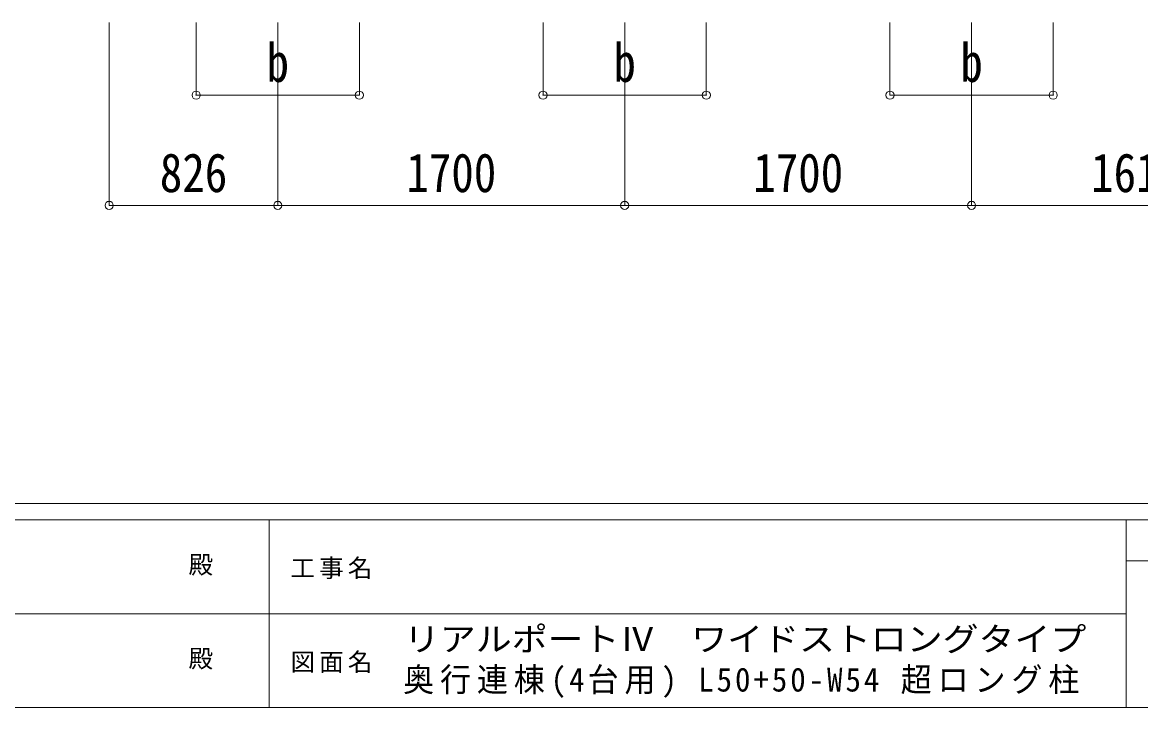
# Model space of a CAD drawing. Units: millimetres at full size, sheet at 1:40. Extents: x -11181 to 11305, y -7804 to 7716.
# Drawn here: x -1745 to 3735, y -7804 to -4446 of the extents above; entities that cross this region are included whole.
import ezdxf
from ezdxf.enums import TextEntityAlignment as Align

# ---------------------------------------------------------------- set-up
doc = ezdxf.new("R2010")
doc.units = ezdxf.units.MM
doc.header["$LTSCALE"] = 40
doc.header["$PDMODE"] = 32
doc.header["$PDSIZE"] = 40
doc.layers.add('0-A_寸法', color=6, linetype='Continuous', lineweight=9)
doc.layers.add('F-0_240', color=7, linetype='Continuous', lineweight=9)
doc.styles.add('ＭＳ ゴシック', font='')
doc.styles.get('ＭＳ ゴシック').set_extended_font_data('MS Gothic')

msp = doc.modelspace()

# ---------------------------------------------------------------- linework, layer by layer
at = {"layer": '0-A_寸法'}
for p, q in [((-1319.35, -5342.82), (-1319.35, -4445.91)), ((-893.35, -4802.45), (-893.35, -4445.91)), ((-493.35, -5342.82), (-493.35, -4445.91)), ((806.65, -4802.45), (806.65, -4445.91)), ((1206.65, -5342.82), (1206.65, -4445.91)), ((2506.65, -4802.45), (2506.65, -4445.91)), ((2906.65, -5342.82), (2906.65, -4445.91)), ((-1319.35, -5342.82), (-493.35, -5342.82)), ((-493.35, -5342.82), (1206.65, -5342.82)), ((1206.65, -5342.82), (2906.65, -5342.82)), ((2906.65, -5342.82), (4518.65, -5342.82))]:
    msp.add_line(p, q, dxfattribs=at)
for points in [[(-893.35, -4802.45), (-93.35, -4802.45), (-93.35, -4445.91)], [(806.65, -4802.45), (1606.65, -4802.45), (1606.65, -4445.91)], [(2506.65, -4802.45), (3306.65, -4802.45), (3306.65, -4445.91)]]:
    msp.add_lwpolyline(points, dxfattribs=at)
for p in [(-893.35, -4802.45), (-93.35, -4802.45), (806.65, -4802.45), (1606.65, -4802.45), (2506.65, -4802.45), (3306.65, -4802.45), (-1319.35, -5342.82), (-493.35, -5342.82), (1206.65, -5342.82), (2906.65, -5342.82)]:
    msp.add_point(p, dxfattribs=at)
at = {"layer": 'F-0_240', "color": 5}
for p, q in [((-11180.61, -6803.54), (10739.39, -6803.54)), ((-11180.61, -6883.54), (7183.72, -6883.54)), ((-536.28, -6883.54), (-536.28, -7803.54)), ((3663.72, -6883.54), (3663.72, -7803.54)), ((3663.72, -7083.54), (6063.72, -7083.54)), ((-4536.28, -7343.54), (3663.72, -7343.54)), ((-11180.61, -7803.54), (10739.39, -7803.54))]:
    msp.add_line(p, q, dxfattribs=at)

# ---------------------------------------------------------------- texts
at = {"layer": '0-A_寸法', "color": 7, "style": 'ＭＳ ゴシック', "width": 0.85}
for s, p in [('b', (-548.35, -4794.45)), ('b', (1151.65, -4794.45)), ('b', (2851.65, -4794.45)), ('826', (-1071.35, -5334.82)), ('1700', (136.65, -5334.82)), ('1700', (1836.65, -5334.82)), ('1612', (3492.65, -5334.82))]:
    msp.add_text(s, height=190.6, dxfattribs=at).set_placement(p, align=Align.BOTTOM_LEFT)
at = {"layer": 'F-0_240', "style": 'ＭＳ ゴシック'}
for p in [(-930.57, -7173.54), (-930.57, -7633.54)]:
    msp.add_text('殿', height=87.98, dxfattribs=at).set_placement(p, align=Align.BOTTOM_LEFT)
at = {"layer": 'F-0_240', "style": 'ＭＳ ゴシック', "width": 1.1}
msp.add_text('リアルポートⅣ\u3000ワイドストロングタイプ', height=117.3, dxfattribs=at).set_placement((124.97, -7561.39), align=Align.BOTTOM_LEFT)
at = {"layer": 'F-0_240', "attachment_point": 7, "style": 'ＭＳ ゴシック'}
for s, insert, char_height in [('\\T1.17;工事名', (-430.81, -7173.54), 87.98), ('\\T1.17;図面名', (-430.81, -7633.54), 87.98), ('\\T1.19;\\W0.95;奥行連棟(4台用)\\~L50+50-W54\\~超ロング柱', (120.88, -7756.06), 117.3)]:
    msp.add_mtext(s, dxfattribs=dict(at, insert=insert, char_height=char_height))

doc.saveas('drawing.dxf')
